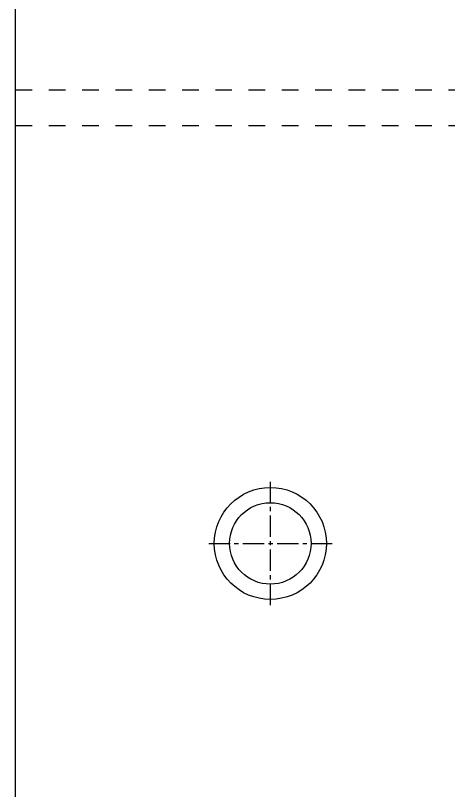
# Model space of a CAD drawing. Header units: millimetres. Extents: x 1572 to 4063, y -10865 to -3081.
# Drawn here: x 2373.1 to 2415.6, y -6440.9 to -6364.7 of the extents above; entities that cross this region are included whole.
import ezdxf

# ---------------------------------------------------------------- set-up
doc = ezdxf.new("R2010")
doc.units = ezdxf.units.MM
doc.header["$LTSCALE"] = 16.335
doc.linetypes.add('CENTER', pattern=[0.6, 0.375, -0.075, 0.075, -0.075])
doc.linetypes.add('HIDDEN', pattern=[0.2, 0.1, -0.1])
doc.layers.get('0').update_dxf_attribs({"linetype": 'CONTINUOUS'})
doc.layers.add('DEFAULT_2', color=8, linetype='HIDDEN')

msp = doc.modelspace()

# ---------------------------------------------------------------- linework, layer by layer
at = {"color": 7, "linetype": 'Continuous'}
msp.add_line((2373.113, -6643.588), (2373.114, -6263.588), dxfattribs=at)
at = {"color": 1, "linetype": 'CENTER', "ltscale": 0.342088}
for p, q in [((2398.114, -6422.638), (2398.114, -6410.538)), ((2392.064, -6416.588), (2404.164, -6416.588))]:
    msp.add_line(p, q, dxfattribs=at)
at = {"color": 7, "linetype": 'Continuous'}
for radius in [5.5, 4]:
    msp.add_circle((2398.114, -6416.588), radius, dxfattribs=at)
at = {"layer": 'DEFAULT_2', "color": 8, "linetype": 'HIDDEN'}
for p, q in [((2373.114, -6372.028), (2449.019, -6372.028)), ((2373.114, -6375.528), (2449.019, -6375.528))]:
    msp.add_line(p, q, dxfattribs=at)

doc.saveas('drawing.dxf')
